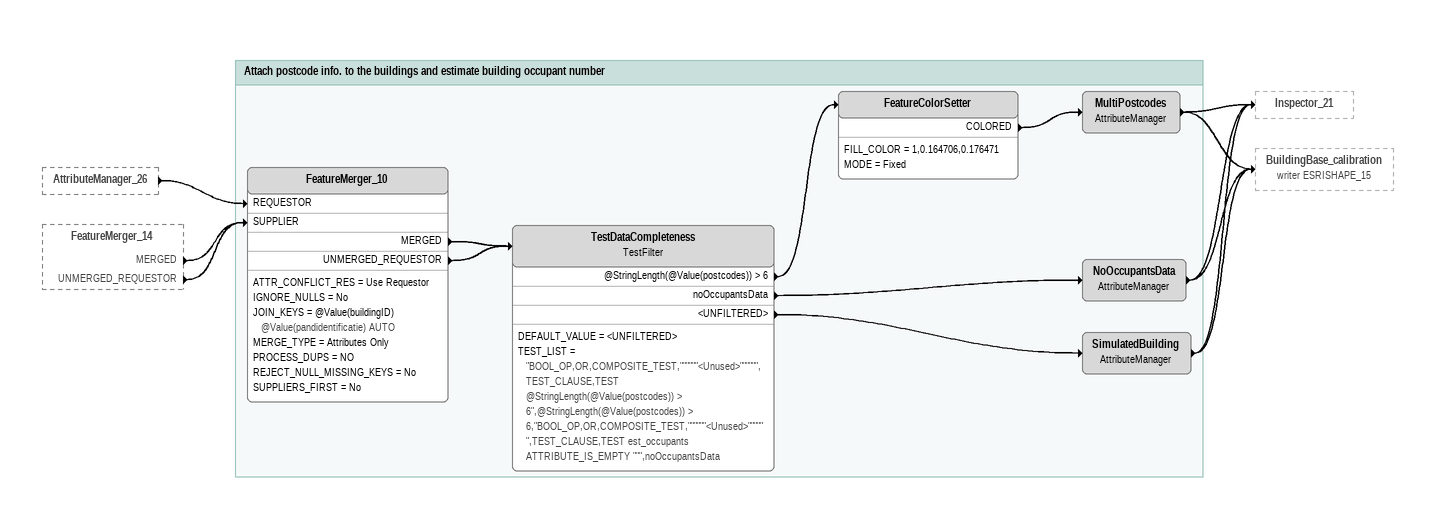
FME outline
AttributeManager_26 [outside]
    -> FeatureMerger_10 [REQUESTOR]
FeatureMerger_14 [outside]
    MERGED -> FeatureMerger_10 [SUPPLIER]
    UNMERGED_REQUESTOR -> FeatureMerger_10 [SUPPLIER]

Bookmark: Attach postcode info. to the buildings and estimate building occupant number
FeatureMerger_10
    ATTR_CONFLICT_RES = Use Requestor
    IGNORE_NULLS = No
    JOIN_KEYS = @Value(buildingID) @Value(pandidentificatie) AUTO
    MERGE_TYPE = Attributes Only
    PROCESS_DUPS = NO
    REJECT_NULL_MISSING_KEYS = No
    SUPPLIERS_FIRST = No
    MERGED -> TestDataCompleteness
    UNMERGED_REQUESTOR -> TestDataCompleteness
TestDataCompleteness: TestFilter
    DEFAULT_VALUE = <UNFILTERED>
    TEST_LIST = "BOOL_OP,OR,COMPOSITE_TEST,""""""<Unused>"""""",TEST_CLAUSE,TEST @StringLength(@Value(postcodes)) > 6",@StringLength(@Value(postcodes)) > 6,"BOOL_OP,OR,COMPOSITE_TEST,""""""<Unused>"""""",TEST_CLAUSE,TEST est_occupants ATTRIBUTE_IS_EMPTY """,noOccupantsData
    @StringLength(@Value(postcodes)) > 6 -> FeatureColorSetter
    noOccupantsData -> NoOccupantsData
    <UNFILTERED> -> SimulatedBuilding
FeatureColorSetter
    FILL_COLOR = 1,0.164706,0.176471
    MODE = Fixed
    COLORED -> MultiPostcodes
MultiPostcodes: AttributeManager
    -> Inspector_21
    -> BuildingBase_calibration (writer ESRISHAPE_15)
NoOccupantsData: AttributeManager
    -> Inspector_21
    -> BuildingBase_calibration (writer ESRISHAPE_15)
SimulatedBuilding: AttributeManager
    -> Inspector_21
    -> BuildingBase_calibration (writer ESRISHAPE_15)
